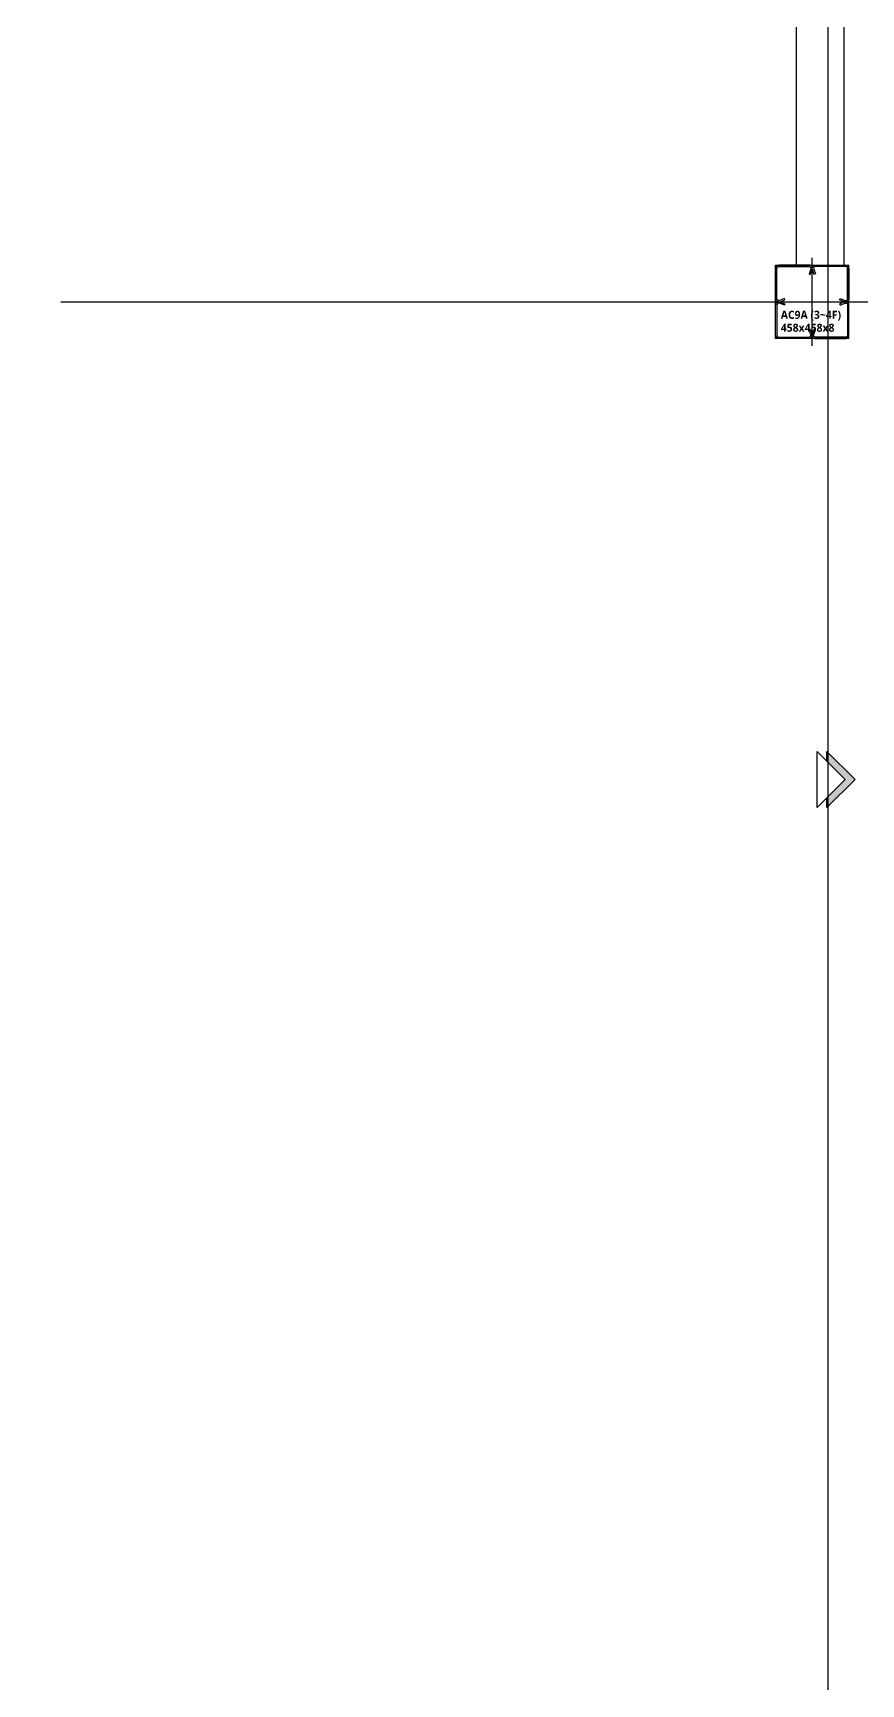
# Model space of a CAD drawing. Header units: millimetres. Extents: x -47382 to 204618, y -51045 to 127155.
# Drawn here: x 130027 to 135205, y 20736 to 31051 of the extents above; entities that cross this region are included whole.
import ezdxf
from ezdxf.enums import TextEntityAlignment as Align

# ---------------------------------------------------------------- set-up
doc = ezdxf.new("R2010")
doc.units = ezdxf.units.MM
doc.header["$LTSCALE"] = 300
doc.header["$MEASUREMENT"] = 0
doc.linetypes.add('CEN', pattern=[62, 60, -1, 0, -1])
doc.layers.get('0').update_dxf_attribs({"linetype": 'CONTINUOUS'})
for name, color, linetype in [('A-DETL-PEN8', 8, 'CONTINUOUS'), ('A-FLOR-FLIN-TYP2', 8, 'CONTINUOUS'), ('A-ST-AXIS-CEN', 252, 'CEN'), ('A-ST-COL', 2, 'CONTINUOUS'), ('Bound', 9, 'CONTINUOUS'), ('충돌방지대 IN', 4, 'CONTINUOUS')]:
    doc.layers.add(name, color=color, linetype=linetype)
doc.layers.add('Defpoint', color=161, linetype='CONTINUOUS', plot=False)
doc.styles.add('SH_대대리576', font='NanumGothicBold.ttf')

# ---------------------------------------------------------------- blocks, each defined once
blk = doc.blocks.new('3-11000')
at = {"layer": 'A-FLOR-FLIN-TYP2'}
blk.add_line((500, 254, -103496), (500, 10600, -952), dxfattribs=at)
blk = doc.blocks.new('A$C02DD68EE')
blk.add_blockref('3-11000', (0, 0))
blk = doc.blocks.new('AC9A(3~4f)')
at = {"layer": 'A-ST-COL'}
for points in [[(265, 479), (254, 448), (261, 445), (273, 476, 0.520567), (254, 503), (65, 503, 0.414214), (45, 483), (45, 294, 0.520567), (72, 275), (103, 287), (100, 294), (69, 283, -0.520567), (53, 294), (53, 483, -0.414214), (65, 495), (254, 495, -0.520567)], [(283, 479), (294, 448), (287, 445), (275, 476, -0.520567), (294, 503), (483, 503, -0.414214), (503, 483), (503, 294, -0.520567), (476, 275), (445, 287), (448, 294), (479, 283, 0.520567), (495, 294), (495, 483, 0.414214), (483, 495), (294, 495, 0.520567)], [(265, 69), (254, 100), (261, 103), (273, 72, -0.520567), (254, 45), (65, 45, -0.414214), (45, 65), (45, 254, -0.520567), (72, 273), (103, 261), (100, 254), (69, 265, 0.520567), (53, 254), (53, 65, 0.414214), (65, 53), (254, 53, 0.520567)], [(283, 69), (294, 100), (287, 103), (275, 72, 0.520567), (294, 45), (483, 45, 0.414214), (503, 65), (503, 254, 0.520567), (476, 273), (445, 261), (448, 254), (479, 265, -0.520567), (495, 254), (495, 65, -0.414214), (483, 53), (294, 53, -0.520567)]]:
    blk.add_lwpolyline(points, format="xyb", close=True, dxfattribs=at)
at = {"layer": 'Bound', "color": 9, "linetype": 'Continuous'}
for p, q in [((45, 503), (503, 503)), ((45, 45), (45, 503)), ((503, 45), (503, 503)), ((503, 45), (45, 45))]:
    blk.add_line(p, q, dxfattribs=at)
at = {"layer": 'Defpoint'}
for p, q in [((274, 0), (274, 548)), ((0, 274), (548, 274))]:
    blk.add_line(p, q, dxfattribs=at)
at = {"layer": 'Defpoint', "linetype": 'Continuous', "style": 'SH_대대리576'}
for s, p in [('AC9A (3~4F)', (77, 193)), ('458x458x8', (77, 112))]:
    blk.add_text(s, height=50, dxfattribs=at).set_placement(p, align=Align.MIDDLE_LEFT)
blk = doc.blocks.new('ACT 지상4층구조평면도')
blk.add_blockref('AC9A(3~4f)', (182008, 80142))
blk = doc.blocks.new('G$C69974227')
at = {"layer": 'A-DETL-PEN8'}
for p, q in [((176, 2015, 51500), (0, 2191, 51500)), ((0, 1840, 51500), (0, 2191, 51500)), ((176, 2015, 51500), (0, 2191, 51500)), ((0, 1840, 51500), (0, 2191, 51500)), ((62, 2129, 51500), (62, 2191, 51500)), ((238, 2015, 51500), (62, 2191, 51500)), ((238, 2015, 51500), (62, 2191, 51500)), ((62, 2129, 51500), (62, 2191, 51500)), ((0, 1840, 51500), (176, 2015, 51500)), ((0, 1840, 51500), (176, 2015, 51500)), ((62, 1840, 51500), (238, 2015, 51500)), ((62, 1840, 51500), (238, 2015, 51500)), ((62, 1840, 51500), (62, 1902, 51500)), ((62, 1840, 51500), (62, 1902, 51500))]:
    blk.add_line(p, q, dxfattribs=at)
for points in [[(238, 2015, 51500), (176, 2015, 51500), (62, 2191, 51500), (62, 2129, 51500)], [(238, 2015, 51500), (176, 2015, 51500), (62, 2191, 51500), (62, 2129, 51500)], [(238, 2015, 51500), (62, 1840, 51500), (176, 2015, 51500), (62, 1902, 51500)], [(238, 2015, 51500), (62, 1840, 51500), (176, 2015, 51500), (62, 1902, 51500)]]:
    blk.add_solid(points, dxfattribs=at)

msp = doc.modelspace()

# ---------------------------------------------------------------- linework, layer by layer
at = {"layer": 'A-ST-AXIS-CEN'}
for p, q in [((135000, 0), (135000, 99371)), ((0, 29371), (142000, 29371))]:
    msp.add_line(p, q, dxfattribs=at)
at = {"layer": '충돌방지대 IN'}
msp.add_lwpolyline([(134800, 40167), (134800, 29600), (135100, 29600), (135100, 40167)], close=True, dxfattribs=at)

# ---------------------------------------------------------------- block references
for name, p in [('ACT 지상4층구조평면도', (-47382, -51045)), ('G$C69974227', (134930, 24371, -103000))]:
    msp.add_blockref(name, p)
at = {"xscale": -1}
msp.add_blockref('A$C02DD68EE', (135600, 29371), dxfattribs=at)

doc.saveas('drawing.dxf')
